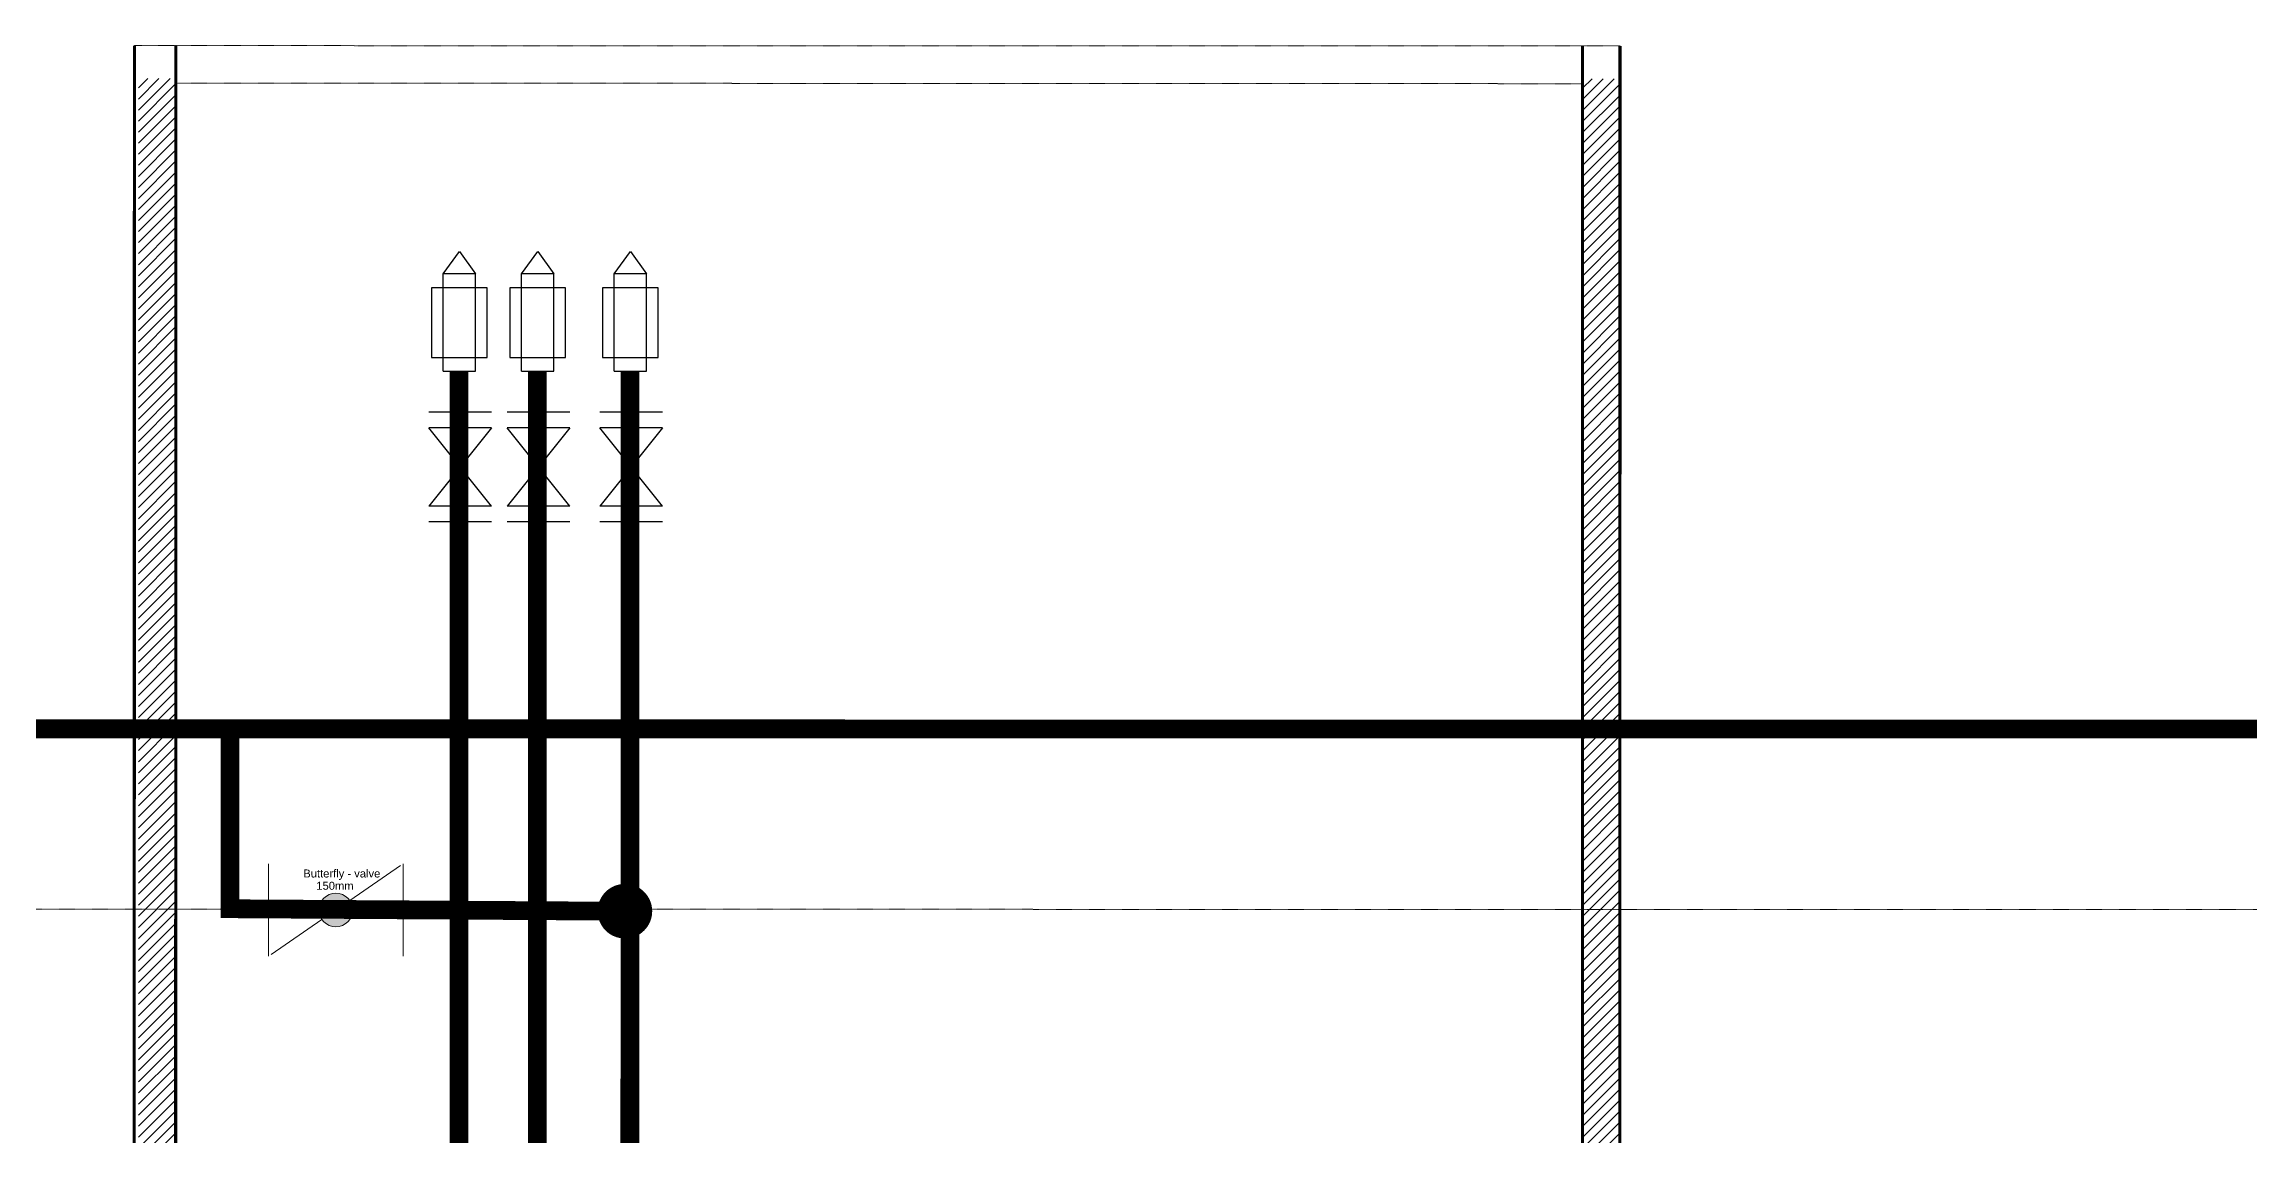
# Model space of a CAD drawing. Header units: millimetres. Extents: x -3573983 to -3087264, y -262072 to -30148.
# Drawn here: x -3178737 to -3161103, y -113397 to -104666 of the extents above; entities that cross this region are included whole.
import ezdxf

# ---------------------------------------------------------------- set-up
doc = ezdxf.new("R2010")
doc.units = ezdxf.units.MM
doc.header["$LTSCALE"] = 2
doc.header["$MEASUREMENT"] = 0
doc.linetypes.add('( Hidden )', pattern=[0.375, 0.25, -0.125])
doc.linetypes.add('CONTINOUS', pattern=[0])
doc.layers.get('0').update_dxf_attribs({"color": 251})
doc.layers.add('DETAILS', color=222, linetype='Continuous')
doc.layers.add('HEAD', color=1, linetype='Continuous')
for name, color, linetype, lineweight in [('MCD-FIRE-SANCTION', 7, 'Continuous', 9), ('PHE-CWS PRM PIPES', 180, 'Continuous', 25), ('TITLE', 7, 'Continuous', 20), ('WALL', 251, 'Continuous', 15)]:
    doc.layers.add(name, color=color, linetype=linetype, lineweight=lineweight)
doc.styles.get("Standard").update_dxf_attribs({"font": 'arial.ttf'})

# ---------------------------------------------------------------- blocks, each defined once
blk = doc.blocks.new('A$C7BC234DE')
at = {"layer": 'DETAILS'}
for p, q in [((306, 2540), (726, 3122)), ((726, 3122), (1145, 2540)), ((306, 0), (306, 2540)), ((1145, 2540), (306, 2540)), ((1145, 0), (1145, 2540)), ((0, 2177), (0, 363)), ((1451, 2177), (0, 2177)), ((1451, 363), (1451, 2177)), ((0, 363), (1451, 363)), ((306, 0), (1145, 0))]:
    blk.add_line(p, q, dxfattribs=at)
blk = doc.blocks.new('BV')
at = {"layer": 'DETAILS', "color": 7, "linetype": 'CONTINOUS'}
for p, q in [((313, 0), (-313, 0)), ((313, -940), (-313, -157)), ((313, -157), (-313, -940)), ((313, -157), (-313, -157)), ((313, -940), (-313, -940)), ((313, -1097), (-313, -1097))]:
    blk.add_line(p, q, dxfattribs=at)
blk = doc.blocks.new('*U12')
at = {"linetype": 'Continuous'}
h = blk.add_hatch(color=256, dxfattribs=at)
h.dxf.hatch_style = 1
edge = h.paths.add_edge_path()
edge.add_arc((0, 0), 67.5, 0, 360)
for p, q in [((55.6, 38.3), (258.9, 178.3)), ((-258.9, -178.3), (-55.6, -38.3))]:
    blk.add_line(p, q)
for points in [[(-268.7, -184.7), (-268.7, 185.3)], [(268.6, 185.3), (268.6, -184.7)]]:
    blk.add_lwpolyline(points)
blk.add_circle((0, 0), 67.5, dxfattribs=at)
at = {"char_height": 32, "attachment_point": 1}
for s, width, insert in [('Butterfly - valve', 568.546, (-130.1, 162.1)), ('150mm', 43.731, (-78.1, 113))]:
    blk.add_mtext_dynamic_manual_height_columns(s, width=width, gutter_width=1, heights=[0], dxfattribs=dict(at, insert=insert))

msp = doc.modelspace()

# ---------------------------------------------------------------- hatches: boundary and pattern name
at = {"layer": 'WALL', "linetype": 'CONTINOUS'}
h = msp.add_hatch(dxfattribs=at)
h.set_pattern_fill('ANSI31', color=8, scale=500)
h.set_pattern_definition([(45, (-6220483.32, 2819755.234), (-44.1941738, 44.1941738), [])])
h.paths.add_polyline_path([(-3177690.4, -104941.6), (-3177982.3, -104941.6), (-3177982.3, -249214.5), (-3177713.2, -249221.6)])
h = msp.add_hatch(dxfattribs=at)
h.set_pattern_fill('ANSI31', color=8, scale=500)
h.set_pattern_definition([(45, (-6208933.33, 2819752.76), (-44.1941738, 44.1941738), [])])
h.paths.add_polyline_path([(-3166140.5, -104944.1), (-3166432.3, -104944.1), (-3166432.3, -249217), (-3166163.2, -249224.1)])

# ---------------------------------------------------------------- linework, layer by layer
at = {"layer": 'DETAILS', "color": 5, "linetype": 'CONTINOUS', "const_width": 150}
msp.add_lwpolyline([(-3175418.2, -107285.4), (-3175436.8, -249334.8)], dxfattribs=at)
at = {"layer": 'HEAD', "linetype": 'CONTINOUS', "ltscale": 3, "const_width": 150}
for points in [[(-3174791.5, -107285.4), (-3174807.4, -234093.8)], [(-3143018.3, -110148.5), (-3238618.9, -110143.7)]]:
    msp.add_lwpolyline(points, dxfattribs=at)
at = {"layer": 'HEAD', "color": 151, "linetype": 'CONTINOUS', "ltscale": 5, "const_width": 150}
for points in [[(-3174067.1, -234093.8), (-3174050.8, -107285.4)], [(-3177249.1, -110148.4), (-3177249.1, -111586.6), (-3174071.3, -111606.6)]]:
    msp.add_lwpolyline(points, dxfattribs=at)
msp.add_lwpolyline([(-3173947.9, -111606.3, -1), (-3174235, -111606.3, -1)], format="xyb", close=True, dxfattribs=at)
at = {"layer": 'WALL', "color": 8, "linetype": 'CONTINOUS'}
for p, q in [((-3178014.1, -104678.9), (-3178045, -249227.8)), ((-3177682.3, -104678.9), (-3177713.3, -249227.8)), ((-3166132.3, -104680.8), (-3166163.3, -249227.8))]:
    msp.add_line(p, q, dxfattribs=at)
at = {"layer": 'WALL', "color": 8, "linetype": '( Hidden )', "ltscale": 0.01}
for p, q in [((-3178014.1, -104678.9), (-3166132.3, -104680.8)), ((-3177681.7, -104978.7), (-3166432.3, -104983.6)), ((-3200015.3, -111587.9), (-3143511.9, -111594.5))]:
    msp.add_line(p, q, dxfattribs=at)
at = {"layer": 'WALL', "color": 8, "linetype": 'CONTINOUS', "const_width": 25}
for points in [[(-3178014.1, -104678.9), (-3178045, -249227.8)], [(-3177713.3, -249227.8), (-3177682.3, -104678.9)], [(-3166432.3, -104680.8), (-3166432.3, -249227.8)], [(-3166163.3, -249227.8), (-3166132.3, -104680.8)]]:
    msp.add_lwpolyline(points, dxfattribs=at)

# ---------------------------------------------------------------- block references
at = {"layer": 'MCD-FIRE-SANCTION', "linetype": 'Continuous', "xscale": 0.8, "yscale": 0.8, "zscale": 0.8}
for p in [(-3175409.8, -107613.2), (-3174783, -107613.3), (-3174042.3, -107613.3)]:
    msp.add_blockref('BV', p, dxfattribs=at)
at = {"layer": 'PHE-CWS PRM PIPES', "linetype": 'CONTINOUS', "ltscale": 10, "xscale": 0.3072000000000001, "yscale": 0.3072000000000001, "zscale": 0.3072000000000001}
for p in [(-3175637.8, -107285.3), (-3175011.1, -107285.4), (-3174270.4, -107285.4)]:
    msp.add_blockref('A$C7BC234DE', p, dxfattribs=at)
at = {"layer": 'TITLE', "color": 7, "linetype": 'CONTINOUS', "xscale": 2, "yscale": 2, "zscale": 2}
msp.add_blockref('*U12', (-3176403.2, -111596.6), dxfattribs=at)

doc.saveas('drawing.dxf')
